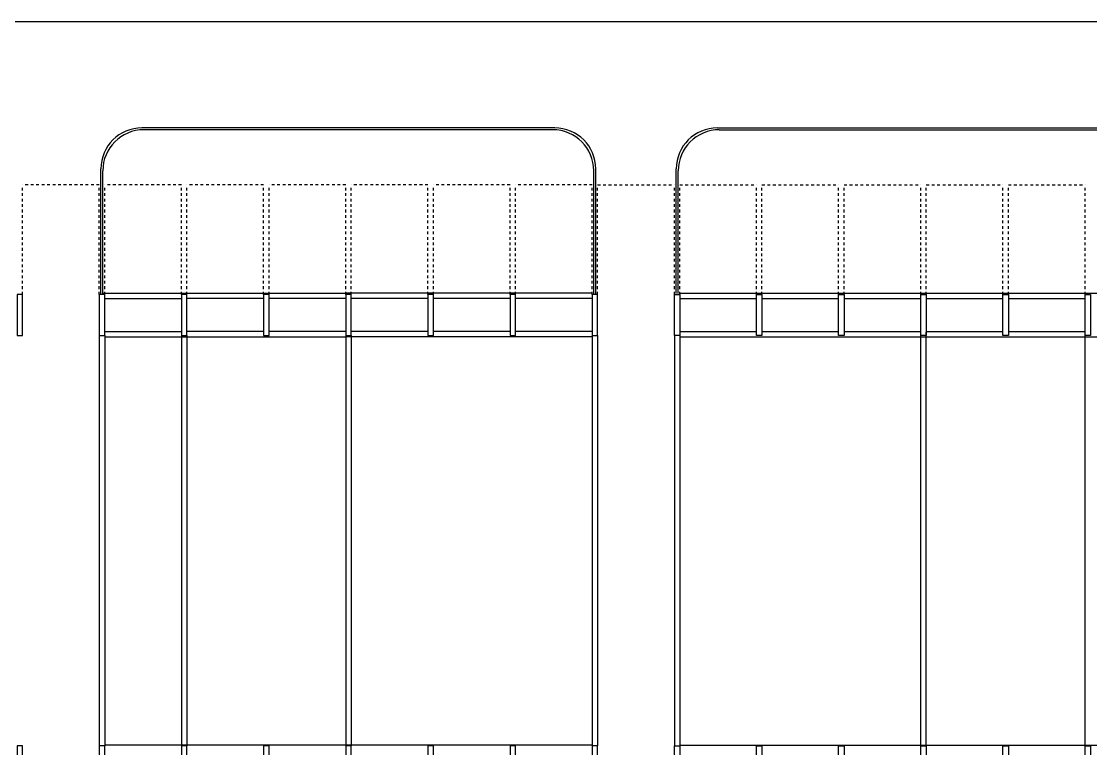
# Model space of a CAD drawing. Extents: x -16 to 243, y 482 to 579.
# Drawn here: x 165.34 to 204.38, y 525.62 to 552.19 of the extents above; entities that cross this region are included whole.
import ezdxf

# ---------------------------------------------------------------- set-up
doc = ezdxf.new("R2010")
doc.units = 0
doc.header["$LTSCALE"] = 0.02
doc.header["$MEASUREMENT"] = 0
doc.linetypes.add('HIDDEN2', pattern=[0.1875, 0.125, -0.0625])
doc.layers.get('0').update_dxf_attribs({"linetype": 'CONTINUOUS'})
for name, color, linetype in [('ALV', 2, 'CONTINUOUS'), ('ESTR', 3, 'CONTINUOUS'), ('PISO', 1, 'CONTINUOUS'), ('PROJ', 1, 'HIDDEN2')]:
    doc.layers.add(name, color=color, linetype=linetype)

# ---------------------------------------------------------------- blocks, each defined once
blk = doc.blocks.new('PILAR-SLN')
for points in [[(0.197, -26.487), (0.197, -27.987), (-0.003, -27.987), (-0.003, -26.487)], [(0.197, -42.97), (0.197, -44.47), (-0.003, -44.47), (-0.003, -42.97)]]:
    blk.add_lwpolyline(points, close=True)

msp = doc.modelspace()

# ---------------------------------------------------------------- linework, layer by layer
at = {"layer": 'ALV'}
msp.add_line((0.227, 552.185), (222.237, 552.185), dxfattribs=at)
at = {"layer": 'PISO'}
for p, q in [((184.814, 548.296), (169.744, 548.296)), ((184.744, 548.226), (169.814, 548.226)), ((190.755, 548.296), (220.884, 548.296)), ((190.825, 548.226), (220.814, 548.226)), ((168.244, 542.245), (168.244, 546.796)), ((168.314, 542.245), (168.314, 546.726)), ((186.244, 542.245), (186.244, 546.726)), ((186.314, 542.245), (186.314, 546.796)), ((189.255, 542.245), (189.255, 546.796)), ((189.325, 542.245), (189.325, 546.726)), ((168.314, 542.26), (177.184, 542.26)), ((168.384, 542.06), (171.184, 542.06)), ((174.184, 542.06), (171.384, 542.06)), ((177.184, 542.06), (174.384, 542.06)), ((186.184, 542.26), (177.184, 542.26)), ((180.184, 542.06), (177.384, 542.06)), ((183.184, 542.06), (180.384, 542.06)), ((186.184, 542.06), (183.384, 542.06)), ((189.384, 542.26), (222.184, 542.26)), ((189.384, 542.06), (192.184, 542.06)), ((192.384, 542.06), (195.184, 542.06)), ((195.384, 542.06), (198.184, 542.06)), ((198.384, 542.06), (201.184, 542.06)), ((201.384, 542.06), (204.184, 542.06)), ((168.384, 540.86), (171.184, 540.86)), ((174.184, 540.86), (171.384, 540.86)), ((177.184, 540.86), (174.384, 540.86)), ((180.184, 540.86), (177.384, 540.86)), ((183.184, 540.86), (180.384, 540.86)), ((186.184, 540.86), (183.384, 540.86)), ((189.384, 540.86), (192.184, 540.86)), ((192.384, 540.86), (195.184, 540.86)), ((195.384, 540.86), (198.184, 540.86)), ((198.184, 525.7), (198.184, 540.831)), ((198.384, 540.86), (201.184, 540.86)), ((198.384, 525.7), (198.384, 540.831)), ((201.384, 540.86), (204.184, 540.86)), ((204.184, 525.7), (204.184, 540.749)), ((168.184, 540.71), (168.184, 525.727)), ((168.384, 540.71), (168.384, 525.727)), ((168.384, 540.66), (177.184, 540.66)), ((171.184, 540.71), (171.184, 525.727)), ((171.384, 540.71), (171.384, 525.727)), ((177.184, 540.71), (177.184, 525.727)), ((186.184, 540.66), (177.184, 540.66)), ((177.384, 540.71), (177.384, 525.727)), ((186.184, 540.71), (186.184, 525.727)), ((186.384, 540.71), (186.384, 525.727)), ((189.184, 540.71), (189.184, 525.727)), ((189.384, 540.71), (189.384, 525.727)), ((189.384, 540.66), (222.184, 540.66)), ((171.384, 525.75), (168.384, 525.75)), ((186.184, 525.75), (171.384, 525.75)), ((189.384, 525.75), (222.184, 525.75))]:
    msp.add_line(p, q, dxfattribs=at)
for centre, start, end in [((169.744, 546.796), 90, 180), ((169.814, 546.726), 90, 180), ((184.744, 546.726), 0, 90), ((184.814, 546.796), 0, 90), ((190.755, 546.796), 90, 180), ((190.825, 546.726), 90, 180)]:
    msp.add_arc(centre, 1.5, start, end, dxfattribs=at)
at = {"layer": 'PROJ'}
for p, q in [((168.184, 546.21), (165.384, 546.21)), ((165.384, 542.21), (165.384, 546.21)), ((168.184, 542.21), (168.184, 546.21)), ((168.384, 542.21), (168.384, 546.21)), ((171.184, 546.21), (168.384, 546.21)), ((171.184, 542.21), (171.184, 546.21)), ((174.184, 546.21), (171.384, 546.21)), ((171.384, 542.21), (171.384, 546.21)), ((174.184, 542.21), (174.184, 546.21)), ((174.384, 542.21), (174.384, 546.21)), ((177.184, 546.21), (174.384, 546.21)), ((177.184, 542.21), (177.184, 546.21)), ((180.184, 546.21), (177.384, 546.21)), ((177.384, 542.21), (177.384, 546.21)), ((180.184, 542.21), (180.184, 546.21)), ((180.384, 542.21), (180.384, 546.21)), ((183.184, 546.21), (180.384, 546.21)), ((183.184, 542.21), (183.184, 546.21)), ((186.184, 546.21), (183.384, 546.21)), ((183.384, 542.21), (183.384, 546.21)), ((186.184, 542.21), (186.184, 546.21)), ((186.384, 546.21), (189.184, 546.21)), ((186.384, 542.21), (186.384, 546.21)), ((189.184, 542.21), (189.184, 546.21)), ((189.384, 542.21), (189.384, 546.21)), ((189.384, 546.21), (192.184, 546.21)), ((192.184, 542.21), (192.184, 546.21)), ((192.384, 546.21), (195.184, 546.21)), ((192.384, 542.21), (192.384, 546.21)), ((195.184, 542.21), (195.184, 546.21)), ((195.384, 542.21), (195.384, 546.21)), ((195.384, 546.21), (198.184, 546.21)), ((198.184, 542.21), (198.184, 546.21)), ((198.384, 546.21), (201.184, 546.21)), ((198.384, 542.21), (198.384, 546.21)), ((201.184, 542.21), (201.184, 546.21)), ((201.384, 542.21), (201.384, 546.21)), ((201.384, 546.21), (204.184, 546.21)), ((204.184, 542.21), (204.184, 546.21))]:
    msp.add_line(p, q, dxfattribs=at)

# ---------------------------------------------------------------- block references
at = {"layer": 'ESTR', "xscale": -1}
for p in [(165.381, 568.697), (168.381, 568.697), (171.381, 568.697), (174.381, 568.697), (177.381, 568.697), (180.381, 568.697), (183.381, 568.697), (186.381, 568.697)]:
    msp.add_blockref('PILAR-SLN', p, dxfattribs=at)
at = {"layer": 'ESTR'}
for p in [(189.187, 568.697), (192.187, 568.697), (195.187, 568.697), (198.187, 568.697), (201.187, 568.697), (204.187, 568.697)]:
    msp.add_blockref('PILAR-SLN', p, dxfattribs=at)

doc.saveas('drawing.dxf')
